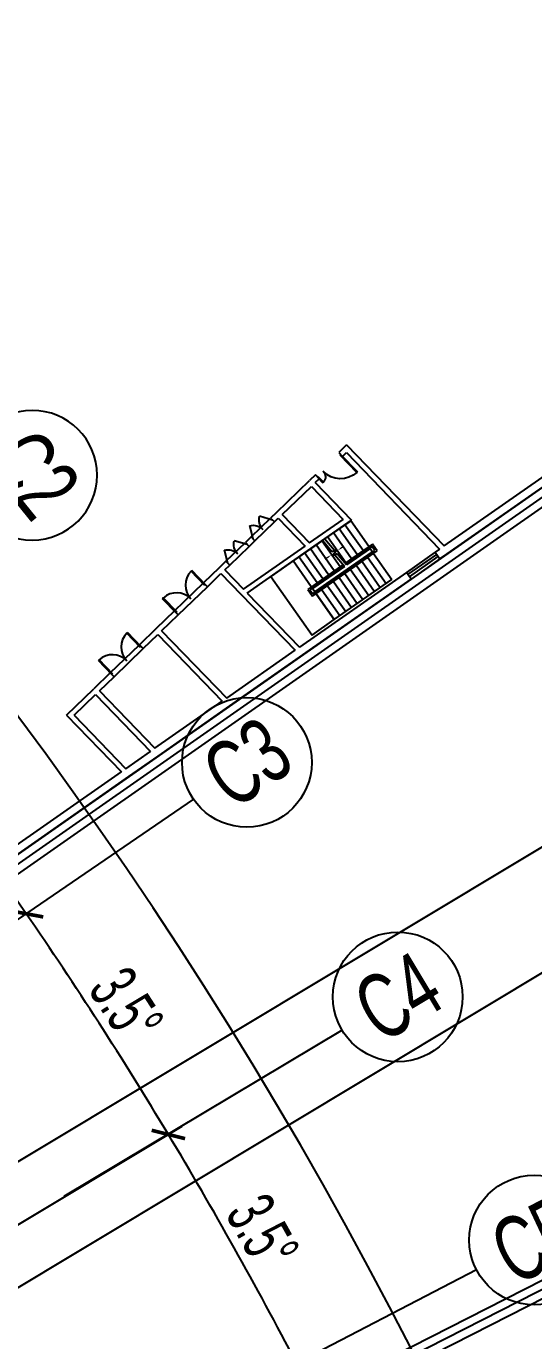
# Model space of a CAD drawing. Extents: x 1962160 to 37842216, y -162679 to 2997677.
# Drawn here: x 37744776 to 37763550, y 2831185 to 2879859 of the extents above; entities that cross this region are included whole.
import ezdxf
from ezdxf.enums import TextEntityAlignment as Align

# ---------------------------------------------------------------- set-up
doc = ezdxf.new("R2010")
doc.units = 0
doc.header["$LTSCALE"] = 1000
doc.linetypes.add('CENTER', pattern=[2, 1.25, -0.25, 0.25, -0.25])
doc.linetypes.add('CENTER2', pattern=[28.575000000000003, 19.05, -3.175, 3.175, -3.175])
doc.layers.get('0').update_dxf_attribs({"color": 8})
doc.layers.get('Defpoints').update_dxf_attribs({"color": 8})
for name, color, linetype in [('#标注', 8, 'Continuous'), ('#轴线', 8, 'CENTER2'), ('1-WIN-1', 8, 'Continuous'), ('A-FLOR', 8, 'Continuous'), ('A-GRID', 8, 'CENTER'), ('DIM', 8, 'Continuous'), ('G-ACCS', 8, 'Continuous'), ('周边建筑', 8, 'Continuous')]:
    doc.layers.add(name, color=color, linetype=linetype)
doc.styles.add('#文字', font='jrs.shx', dxfattribs={"width": 0.7, "bigfont": 'hztxt.shx'})
doc.styles.add('JHZX', font='jrs.shx', dxfattribs={"width": 0.6, "bigfont": 'jhz.shx'})
doc.dimstyles.new('JZBZ-600', dxfattribs={"dimscale": 600, "dimtxt": 3, "dimasz": 1.5, "dimexe": 1, "dimexo": 1, "dimgap": 0.5, "dimtad": 1, "dimdec": 0, "dimdsep": 46, "dimtxsty": 'JHZX', "dimblk1": 'ARCHTICK', "dimblk2": 'ARCHTICK', "dimsah": 1, "dimcen": 0, "dimclrd": 1, "dimclre": 1, "dimclrt": 2, "dimadec": 1, "dimazin": 2, "dimtfac": 1, "dimtdec": 0, "dimtix": 1, "dimtmove": 0, "dimatfit": 3, "dimfxl": 1, "dimtolj": 1, "dimlwd": -1, "dimlwe": -1, "dimarcsym": 1})

# ---------------------------------------------------------------- blocks, each defined once
blk = doc.blocks.new('$DorLib2D$00000225')
for p, q in [((0.4750000000000032, -0.001447885298549778), (0.4750000000000032, 0.7521225008925327)), ((0.4750000000000032, 0.7521225008925327), (0.5000000000000036, 0.7521225008925363)), ((0.5000000000000036, -0.001447885298549778), (0.5000000000000036, 0.7521225008925363)), ((-0.4999999999999982, -3.552713678800501e-15), (-0.5, 0.252035990386009)), ((-0.4750000000000014, 0.252035990386009), (-0.5, 0.252035990386009)), ((-0.4749999999999996, -3.552713678800501e-15), (-0.4750000000000014, 0.252035990386009)), ((-0.4749999999999996, -3.552713678800501e-15), (-0.4999999999999947, -3.552713678800501e-15)), ((0.4750000000000032, -0.001447885298549778), (0.4999999999999929, -0.001447885298549778))]:
    blk.add_line(p, q)
for centre, radius, start, end in [((0.5046168020419071, -0.001920809357812914), 0.7546247204382253, 92.24926861260724, 179.7237749158362), ((-0.5007908120542499, 0.002572563917482285), 0.2507930763238999, 359.7898704778746, 84.09743784757413)]:
    blk.add_arc(centre, radius, start, end)
blk = doc.blocks.new('$DorLib2D$00000002')
at = {"layer": '1-WIN-1'}
for p, q in [((-0.5000000000002274, 1.70530256582424e-13), (-0.5, 0.4875000000000114)), ((-0.4750000000001364, 0.4875000000002387), (-0.5, 0.4875000000000114)), ((-0.4750000000001364, 1.70530256582424e-13), (-0.4750000000001364, 0.4875000000002387)), ((0.4749999999999091, 5.684341886080801e-14), (0.4749999999999091, 0.4875000000001251)), ((0.4749999999999091, 0.4875000000001251), (0.4999999999997726, 0.4875000000001251)), ((0.5, -5.684341886080801e-14), (0.4999999999997726, 0.4875000000001251)), ((-0.5000000000002274, 1.70530256582424e-13), (-0.4750000000001364, 1.70530256582424e-13)), ((0.5, -5.684341886080801e-14), (0.4749999999999091, 5.684341886080801e-14))]:
    blk.add_line(p, q, dxfattribs=at)
for centre, start, end in [((-0.4875000000001819, 5.684341886080801e-14), 0, 88.53071642340379), ((0.4874999999999545, 5.684341886080801e-14), 91.46928357659621, 180)]:
    blk.add_arc(centre, 0.4875, start, end, dxfattribs=at)
blk = doc.blocks.new('$DorLib2D$00000231')
for p, q in [((-0.4999999999999947, 7.105427357601002e-15), (-0.2500000000000284, 0.4330127018921708)), ((0.5000000000000053, 7.105427357601002e-15), (0.250000000000032, 0.4330127018921708))]:
    blk.add_line(p, q)
for centre, radius, start, end in [((-0.4999999999996803, 3.055333763768431e-13), 0.499999999999681, 0, 59.99999999996344), ((0.5000000000000426, -2.486899575160351e-14), 0.4999999999999835, 120.0000000000366, 180)]:
    blk.add_arc(centre, radius, start, end)
blk = doc.blocks.new('$WINLIB2D$00000001')
for points in [[(-0.4999999999999964, 0.5000000000000142), (-0.4999999999999964, -0.4999999999999858)], [(-0.4999999999999964, 0.5000000000000142), (0.5000000000000036, 0.5000000000000142)], [(0.5000000000000036, -0.4999999999999858), (0.5000000000000036, 0.5000000000000142)], [(0.5000000000000036, 0.1666666666666714), (-0.4999999999999964, 0.1666666666666714)], [(0.5000000000000036, -0.1666666666666572), (-0.4999999999999964, -0.1666666666666572)], [(-0.4999999999999964, -0.4999999999999858), (0.5000000000000036, -0.4999999999999858)]]:
    blk.add_lwpolyline(points)
blk = doc.blocks.new('1234')
at = {"layer": '周边建筑'}
for p, q in [((54634.23509007879, 171059.3470821008), (62073.17306096293, 193954.0440091565)), ((54898.05384869315, 170900.4773390293), (62358.4900158532, 193861.3389108405)), ((49496.26103701256, 171873.1222269014), (49433.68725126795, 171478.0468918607)), ((49496.26103701256, 171873.1222269014), (54634.23509007879, 171059.3470821008)), ((49433.68725126795, 171478.0468918607), (49631.224919172, 171446.7599988803)), ((49631.224919172, 171446.7599988803), (49662.51181211509, 171644.2976657078)), ((49662.51181211509, 171644.2976657078), (54571.66130406968, 170866.7647709697)), ((54571.66130406968, 170866.7647709697), (54509.85790514387, 170676.553467527)), ((54795.17485998198, 170583.8483692259), (54898.05384869315, 170900.4773390293)), ((54509.85790514387, 170676.553467527), (54795.17485998198, 170583.8483692259)), ((48933.09696289711, 168317.4442007244), (49199.03555362672, 169996.5143807456)), ((49245.96589324437, 170292.8208831549), (49199.03555362672, 169996.5143807456)), ((49443.50356112234, 170261.5339901671), (49245.96589324437, 170292.8208831549)), ((49412.21666821279, 170063.9963218197), (49443.50356112234, 170261.5339901671)), ((49412.21666821279, 170063.9963218197), (51321.07101632468, 169761.6634942293)), ((49146.27807751857, 168384.9261417761), (49380.9297752399, 169866.4586536884)), ((49380.9297752399, 169866.4586536884), (51058.4972302597, 169600.7580712214)), ((50589.19383480959, 168156.3907371238), (51058.4972302597, 169600.7580712214)), ((50753.01259341091, 168013.3594381139), (51321.07101632468, 169761.6634942293)), ((51309.44554281048, 169725.8839661404), (50945.18293694407, 168604.7989268973)), ((52341.83725066856, 169117.0593922436), (51229.10112519003, 169478.6092716232)), ((52422.18166828714, 169364.3340867758), (51309.44554281048, 169725.8839661404)), ((51864.12229394168, 166643.6228315681), (52766.45190720819, 169420.707862474)), ((52471.62438680045, 169516.5031296536), (52092.04987093061, 168348.2928761169)), ((52510.14675831608, 169440.8987191767), (52150.86355974153, 168335.1387197003)), ((52766.45190720819, 169420.707862474), (52471.62438680045, 169516.5031296536)), ((52690.84749671258, 169382.1854908988), (52510.14675831608, 169440.8987191767)), ((54108.13581251912, 169440.1799965352), (52616.2304913979, 164848.5675507411)), ((54393.45276735723, 169347.4748982415), (54108.13581251912, 169440.1799965352)), ((52181.14841543324, 168622.5100031719), (51068.412289951, 168984.0598825589)), ((52261.49283305183, 168869.784697704), (51148.75670757145, 169231.334577091)), ((51825.59992234595, 166719.22724206), (52690.84749671258, 169382.1854908988)), ((51837.48049103282, 166820.5132336318), (52640.92466722988, 169293.2601789981)), ((52498.26618961431, 169339.6127276048), (52170.46812266298, 168330.7540008798)), ((52417.92177199386, 169092.3380330727), (52398.9006416183, 169098.5183728263)), ((52498.26618961431, 169339.6127276048), (52479.24505923875, 169345.7930673584)), ((52498.26618961431, 169339.6127276048), (52640.92466722988, 169293.2601789981)), ((52560.58024960943, 169045.985484466), (52579.60138006695, 169039.8051447198)), ((52636.66477108747, 169021.2641252801), (53749.40089641325, 168659.7142458931)), ((52640.92466722988, 169293.2601789981), (52659.94579762407, 169287.0798390955)), ((52717.00918864831, 169268.5388196111), (53829.74531403184, 168906.9889404476)), ((52880.04924999177, 164689.697807692), (54393.45276735723, 169347.4748982415)), ((53026.30113783665, 166434.2419950739), (53829.74531403184, 168906.9889404476)), ((50914.14385118149, 168509.2704424486), (50506.00136661343, 167253.1370208114)), ((52020.45958019234, 168127.9606141001), (50907.72345471196, 168489.5104934722)), ((51450.12200294249, 168389.3946005628), (50914.14385113679, 168509.2704422995)), ((51498.09743583016, 168481.1351343989), (50945.18293691985, 168604.7989268228)), ((52100.8039978724, 168375.2353088334), (50988.06787233241, 168736.7851880267)), ((51536.66967795976, 168554.894510977), (51450.12200294249, 168389.3946005628)), ((51571.27873146161, 168288.1578318104), (51536.66967795976, 168554.894510977)), ((51653.96513449028, 168446.2740649655), (51571.27873146161, 168288.1578318104)), ((52170.46812265366, 168330.7540008426), (51653.96513449028, 168446.2740649655)), ((52257.23293675482, 168597.7886440009), (52238.2118063774, 168603.9689837545)), ((52337.57735437341, 168845.063338533), (52318.55622399785, 168851.243678309)), ((52399.89141436853, 168551.4360953718), (52418.91254476644, 168545.2557554692)), ((52475.97593578883, 168526.7147360295), (53588.71206117235, 168165.1648568213)), ((52480.2358319927, 168798.7107899114), (52499.25696238689, 168792.5304500014)), ((52556.32035340741, 168773.9894305617), (53669.0564787928, 168412.4395513535)), ((48729.73215817846, 167033.4493568987), (48886.16662321985, 168021.1376974955)), ((48933.09696289711, 168317.4442007244), (48886.16662331484, 168021.1376976892)), ((48886.16662331484, 168021.1376976892), (49083.70429134369, 167989.8508046865)), ((48927.26982629858, 167002.162463896), (49083.7042913381, 167989.8508044928)), ((49083.70429134369, 167989.8508046865), (49114.99118448049, 168187.3884736598)), ((49114.99118448049, 168187.3884736598), (50526.62004874833, 167963.8084260449)), ((49146.27807751857, 168384.9261417761), (50589.19383480959, 168156.3907371238)), ((49666.23049135692, 165315.8016497046), (50526.62004874833, 167963.8084260449)), ((49866.23049137928, 165284.124761641), (50753.01259341091, 168013.3594381139)), ((51859.77074501477, 167633.4112251997), (50747.03461947292, 167994.9611044154)), ((51940.1151626315, 167880.6859197393), (50827.37903709151, 168242.235798955)), ((52061.01078513637, 168252.7643915489), (51569.29477353394, 166739.4180987254)), ((52139.42903684825, 168235.2255162448), (51605.98970159702, 168354.5335311219)), ((52119.82447394915, 168239.6102351025), (51644.89918395318, 166777.9404703304)), ((52139.42903686874, 168235.2255163193), (51694.82201341726, 166866.8657822534)), ((52096.54410151578, 168103.2392549217), (52077.52297113836, 168109.4195946753)), ((52176.88851913624, 168350.5139494464), (52157.86738881655, 168356.6942894086)), ((52239.20257913135, 168056.8867063075), (52258.22370958701, 168050.7063665837)), ((52315.28710061125, 168032.1653471515), (53428.02322593518, 167670.6154677495)), ((52319.54699674807, 168304.1614008397), (52338.56812714599, 168297.9810609519)), ((52395.63151816837, 168279.4400414675), (53508.36764355376, 167917.8901622817)), ((51699.08190977387, 167138.8618361428), (50586.34578423388, 167500.411715351)), ((51779.42632733472, 167386.1365305036), (50666.69020185433, 167747.6864098832)), ((51935.85526627488, 167608.6898658648), (51916.83413595892, 167614.8702057973)), ((52016.19968389533, 167855.964560397), (51997.17855357938, 167862.1449003294)), ((52078.51374389417, 167562.3373172134), (52097.53487434797, 167556.1569775194)), ((52154.59826537035, 167537.6159580722), (53267.33439069614, 167176.0660786629)), ((52158.85816151276, 167809.6120117679), (52177.87929196842, 167803.4316720515)), ((52234.9426829908, 167784.8906526268), (53347.67880831473, 167423.3407732174)), ((48729.73215822689, 167033.4493567869), (48682.80181861855, 166737.1428540051)), ((48927.26982625388, 167002.1624637768), (48729.73215822689, 167033.4493567869)), ((48880.33948664926, 166705.8559610173), (48927.26982625388, 167002.1624637768)), ((50506.00136661343, 167253.1370208114), (50196.98437576927, 166302.0805033669)), ((51618.73749209382, 166891.5871414244), (50506.00136661343, 167253.1370208114)), ((51618.73749211244, 166891.587141484), (50506.00136661343, 167253.1370208114)), ((51775.16643103771, 167114.1404767931), (51756.14530071802, 167120.3208167329)), ((51855.5108486563, 167361.4151713327), (51836.48971827887, 167367.5955110788)), ((51917.82490864955, 167067.787928164), (51936.84603904933, 167061.6075882539)), ((51993.90943006985, 167043.0665688217), (53106.6455554571, 166681.516689606)), ((51998.16932627559, 167315.0626226813), (52017.19045673124, 167308.8822829798)), ((52074.2538477499, 167290.3412635401), (53186.98997307383, 166928.7913841456)), ((48526.3673535157, 165749.4545134306), (48682.80181855895, 166737.1428540275)), ((48682.80181861855, 166737.1428540051), (48880.33948664926, 166705.8559610173)), ((48723.90502163582, 165718.1676204279), (48880.33948667534, 166705.8559610173)), ((51569.29477353394, 166739.4180987254), (51864.12229394168, 166643.6228315681)), ((51644.89918395318, 166777.9404703304), (51825.59992234595, 166719.22724206)), ((51694.82201341726, 166866.8657822534), (51675.80088303983, 166873.0461220071)), ((51856.5016214326, 166814.3328937292), (51675.8008830566, 166873.0461220592)), ((51837.48049103282, 166820.5132336318), (51856.50162143074, 166814.3328937218)), ((51913.56501245126, 166795.7918742821), (53026.30113783665, 166434.2419950739)), ((53026.30113783665, 166434.2419950739), (51913.56501245312, 166795.7918743119)), ((50196.98437576927, 166302.0805033669), (52717.28414699063, 165483.1854776368)), ((52717.28414699063, 165483.1854776368), (53026.30113783665, 166434.2419950739)), ((48526.36735357903, 165749.4545134082), (48471.61529118754, 165403.7635969669)), ((48723.90502160601, 165718.1676204205), (48526.36735357903, 165749.4545134082)), ((48684.79640578479, 165471.2455380857), (48723.90502160601, 165718.1676204205)), ((48471.61529118754, 165403.7635969669), (48346.46771918237, 164613.6129247248)), ((48544.00538728759, 164582.3260317221), (48653.50951280631, 165273.7078699693)), ((48653.50951280631, 165273.7078699693), (49719.30015186034, 165104.9032160416)), ((48684.79640578479, 165471.2455380857), (49666.23049135692, 165315.8016497046)), ((49719.30015186034, 165104.9032160416), (52553.6567053739, 164655.9852396399)), ((49866.23049137928, 165284.124761641), (52616.2304913979, 164848.5675507411)), ((48111.81602159329, 163132.0804136097), (48346.46771915443, 164613.6129245013)), ((48309.3536897134, 163100.7935205996), (48544.00538727455, 164582.3260314912)), ((48346.46771918237, 164613.6129247248), (48544.00538728759, 164582.3260317221)), ((51599.40646862797, 161719.1049956381), (52553.6567053739, 164655.9852396399)), ((51863.22522723116, 161560.2352526113), (52880.04924999177, 164689.697807692)), ((48111.81602157466, 163132.0804135278), (47963.2032798063, 162193.776490055)), ((48309.35368967988, 163100.7935205027), (48111.81602157466, 163132.0804135278)), ((48176.38439442217, 162261.2584311068), (48309.35368967988, 163100.7935205027)), ((47963.2032798063, 162193.776490055), (47830.23398454674, 161354.2414004803)), ((48176.38439442217, 162261.2584311068), (51599.40646862797, 161719.1049956381)), ((48027.77165262774, 161322.9545074776), (48145.09750145487, 162063.7207629681)), ((48145.09750145487, 162063.7207629681), (51536.83268261515, 161526.5226845965)), ((47595.58228695951, 159872.7088896483), (47830.23398452066, 161354.2414005399)), ((47793.11995507963, 159841.4219966307), (48027.77165264077, 161322.9545075223)), ((47830.23398454674, 161354.2414004803), (48027.77165262774, 161322.9545074776)), ((50598.22589236125, 158637.7880183011), (51536.83268261515, 161526.5226845965)), ((50862.04465097189, 158478.9182753265), (51863.22522723116, 161560.2352526113)), ((47595.58228698559, 159872.7088895887), (47462.61299167573, 159033.1738001406)), ((47793.11995506845, 159841.421996586), (47595.58228698559, 159872.7088895887)), ((47675.79410632513, 159100.6557411477), (47793.11995506845, 159841.421996586)), ((47243.60473954119, 157650.4101171494), (47462.61299167573, 159033.1738001406)), ((47472.42930082418, 157816.6608921885), (47644.50721335225, 158903.1180730686)), ((47644.50721335225, 158903.1180730686), (50535.65210622735, 158445.205707334)), ((47675.79410632513, 159100.6557411477), (50598.22589236125, 158637.7880183011)), ((50191.49628117308, 157386.0029903129), (50535.65210622735, 158445.205707334)), ((50455.31503991224, 157227.1332472861), (50862.04465097189, 158478.9182753265)), ((47472.42930082418, 157816.6608921885), (50191.49628117308, 157386.0029903129)), ((47243.60473954119, 157650.4101171494), (50128.9224952776, 157193.4206792414)), ((47448.81731022336, 147974.0846800357), (50455.31503990851, 157227.1332472637)), ((47163.50035533123, 148066.7897783592), (50128.9224952776, 157193.4206792414))]:
    blk.add_line(p, q, dxfattribs=at)
for points, format in [([(899.9999998621643, 147897.2616378292, -0.06424754974339256), (38411.22599733435, 142825.0248288214, 0.3992271408683902), (47734.13426394202, 147881.3795785159), (62643.80696957186, 193768.6338093206, 0.4257611201714258), (57410.8051248882, 203558.9581788629, 0.1695890934855462), (-81790.47026674077, 195045.0434476584, 0.4257611201712679), (-85791.3257065732, 184689.9521724582), (-65400.53789663129, 140961.7665993124, 0.3992271408685563), (-55530.9065411333, 137079.2778602466, -0.09498676638333799), (-899.9999992009252, 147897.2616378367)], "xyb"), ([(3507.282386738807, 147308.2532562092, 0.01190288189879027), (-3507.282390698791, 147308.2532562315), (-3529.532858530059, 148157.964341335, 0.09051536275890958), (-55643.5452967938, 137357.3291338012, -0.3992271408685528), (-65128.64556051977, 141088.5520778373), (-85519.43337046169, 184816.737650983, -0.425761120171263), (-81674.45541529916, 194768.3838115633, -0.08617948601408663), (-11230.48231103458, 210901.2002502978), (-9979.055130984634, 202999.9999966249), (9979.055131915957, 202999.9999895692), (11230.48231178708, 210901.2002502382, -0.05548064099764077), (57329.37135875039, 203270.2220680118, -0.4257611201714432), (62358.49001468346, 193861.3389076069), (47448.81730905734, 147974.0846768022, -0.3992271408683997), (38489.13923465274, 143114.7307615206, 0.0597972305577292), (3529.532854573801, 148157.9643414542), (3507.2932679113, 147308.6687912941)], "xyb"), ([(-53552.56643567048, 204917.9412060007, 0.03537684678875146), (-81906.48511818238, 195321.703083761, 0.4257611201712687), (-86063.21804268472, 184563.1666939333), (-65672.43023274094, 140834.9811207876, 0.3992271408685562), (-55418.26778547093, 136801.2265866995, -0.08992013827698078), (-3863.717572046444, 147549.4211662337, -0.08992013827698078)], "xyb"), ([(3863.717568093911, 147549.4211663455, -0.05920472133920898), (38333.31276001595, 142535.3188961297, 0.3992271408683867), (48019.45121883228, 147788.6744801998), (62929.12392446026, 193675.9287109822, 0.4257611201714161), (57492.23889102228, 203847.6942897588, 0.004818874958291998), (53552.5664362926, 204917.9412058592)], "xyb"), ([(51944.02807502262, 169656.3856941462, 0, 0, 0), (51582.47819573246, 168543.6495687291, 0, 80.00000000000001, 0), (51675.18329298683, 168828.9665239826, 0, 0, 0)], "xyseb"), ([(53275.50719944015, 169223.7619069889, 0, 0, 0), (52277.38231901266, 166151.8493556306, 0, 0, 0), (50945.90319459513, 166584.4731428102, 0, 0, 0), (51502.13377811573, 168296.3748741895, 0, 80.00000000000001, 0), (51409.42868085764, 168011.0579189733, 0, 0, 0)], "xyseb")]:
    blk.add_lwpolyline(points, format=format, dxfattribs=at)
for name, p, xscale, yscale, zscale, rotation in [('$DorLib2D$00000225', (49438.59540623985, 170869.7904408947), -1200, 1200, 200, 260.9999999999629), ('$WINLIB2D$00000001', (54451.65533627383, 170012.0141829699), -1300.000000000001, 299.9999999999999, -1300.000000000001, 71.99999999999547), ('$DorLib2D$00000231', (48906.71822475828, 167511.6500807032), -999.9999999999995, 999.9999999999999, 200, 80.99999999998349), ('$DorLib2D$00000231', (48703.35342009552, 166227.6552372277), -999.9999999999995, 999.9999999999999, 200, 80.99999999998349), ('$DorLib2D$00000002', (48327.91070443392, 163857.2032225505), 1500, 1500, 200, 80.99999999997397), ('$DorLib2D$00000002', (47811.67696980014, 160597.831698589), 1500.000000000002, 1500.000000000002, 200, 80.99999999998401)]:
    blk.add_blockref(name, p, dxfattribs=dict(at, xscale=xscale, yscale=yscale, zscale=zscale, rotation=rotation))
blk = doc.blocks.new('总体道路0521')
at = {"layer": 'G-ACCS'}
for p, q in [((35648146.61824335, 2918764.123875077), (35648099.49496652, 2918735.809353795)), ((35648148.67839566, 2918760.695205878), (35648101.55511883, 2918732.380684596))]:
    blk.add_line(p, q, dxfattribs=at)
blk.add_arc((35647972.51118848, 2918657.176535503), 223.8000000007542, 2.615028490091015, 87.02539691564355, dxfattribs=at)
blk = doc.blocks.new('A$C06ac024f')
at = {"xscale": 1000, "yscale": 1000, "zscale": 1000}
blk.add_blockref('总体道路0521', (-35647972511.19448, -2918657176.530752), dxfattribs=at)
at = {"layer": '周边建筑'}
for p, rotation in [((-0.004684269428253174, 0.005673641338944435), 322.9999995626877), ((-0.004923798143863678, 0.005588816478848457), 271.9999999140477)]:
    blk.add_blockref('1234', p, dxfattribs=dict(at, rotation=rotation))
blk = doc.blocks.new('_ARCHTICK')
at = {"const_width": 0.15}
blk.add_lwpolyline([(-0.5, -0.5), (0.5, 0.5)], dxfattribs=at)
blk = doc.blocks.new('*D204')
at = {"layer": '#标注', "color": 1, "transparency": 16777216}
for p, q in [((36906773.46082099, 2994470.72689409), (36917488.10196739, 3000908.619802633)), ((36911166.35415187, 2986626.484302228), (36922254.04969401, 2992398.22646237))]:
    blk.add_line(p, q, dxfattribs=at)
blk.add_arc((36780603.45404894, 2918661.469190562), 159093.4582866942, 27.49940312376556, 30.99955601376238, dxfattribs=at)
at = {"layer": 'Defpoints', "color": 0, "transparency": 16777216}
for p in [(36920196.82215957, 2994979.357324004), (36906259.15804596, 2994161.708034478), (36910634.14476585, 2986349.440678541), (36780603.45404894, 2918661.469190562)]:
    blk.add_point(p, dxfattribs=at)
at = {"layer": '#标注', "color": 1, "transparency": 16777216, "xscale": 900, "yscale": 900, "zscale": 900}
for p, rotation in [((36916973.79919236, 3000599.600943021), 120.9995560137624), ((36921721.84030799, 2992121.182838684), 297.4994031237655)]:
    blk.add_blockref('_ARCHTICK', p, dxfattribs=dict(at, rotation=rotation))
at = {"layer": '#标注', "color": 2, "transparency": 16777216, "insert": (36920459.56778278, 2996982.987439226), "char_height": 1800, "attachment_point": 5, "rotation": 299.24947956876326, "style": 'JHZX'}
blk.add_mtext('\\A1;3.5°', dxfattribs=at)
blk = doc.blocks.new('*D205')
at = {"layer": '#标注', "color": 1, "transparency": 16777216}
for p, q in [((36901909.8595733, 3002032.148336047), (36912211.47274758, 3009112.174184008)), ((36906773.460821, 2994470.726894088), (36917488.10196748, 3000908.619802676))]:
    blk.add_line(p, q, dxfattribs=at)
blk.add_arc((36780603.45404898, 2918661.469190508), 159093.4582867896, 30.99955601378286, 34.49971015265694, dxfattribs=at)
at = {"layer": 'Defpoints', "color": 0, "transparency": 16777216}
for p in [(36915277.13015267, 3003359.340677159), (36901415.38214093, 3001692.307095347), (36906259.15804598, 2994161.708034474), (36780603.45404898, 2918661.469190508)]:
    blk.add_point(p, dxfattribs=at)
at = {"layer": '#标注', "color": 1, "transparency": 16777216, "xscale": 900, "yscale": 900, "zscale": 900}
for p, rotation in [((36911716.99531522, 3008772.332943304), 124.4997101526569), ((36916973.79919245, 3000599.600943066), 300.9995560137829)]:
    blk.add_blockref('_ARCHTICK', p, dxfattribs=dict(at, rotation=rotation))
at = {"layer": '#标注', "color": 2, "transparency": 16777216, "insert": (36915417.06130096, 3005375.274719069), "char_height": 1800, "attachment_point": 5, "rotation": 302.7496330832206, "style": 'JHZX'}
blk.add_mtext('\\A1;3.5°', dxfattribs=at)
blk = doc.blocks.new('*D206')
at = {"layer": '#标注', "color": 1, "transparency": 16777216}
for p, q in [((36894992.43163614, 3011295.566417081), (36904706.60124995, 3019162.262592377)), ((36901909.8595733, 3002032.148336053), (36912211.47274757, 3009112.174184006))]:
    blk.add_line(p, q, dxfattribs=at)
blk.add_arc((36780603.45404898, 2918661.469190495), 159093.4582867752, 34.49971015266333, 39.00112823436518, dxfattribs=at)
at = {"layer": 'Defpoints', "color": 0, "transparency": 16777216}
for p in [(36909312.46707123, 3012174.668453947), (36894526.15149467, 3010917.965000665), (36901415.38214093, 3001692.307095351), (36780603.45404898, 2918661.469190495)]:
    blk.add_point(p, dxfattribs=at)
at = {"layer": '#标注', "color": 1, "transparency": 16777216, "xscale": 900, "yscale": 900, "zscale": 900}
for p, rotation in [((36904240.32110848, 3018784.661175964), 129.0011282343652), ((36911716.99531521, 3008772.332943305), 304.4997101526633)]:
    blk.add_blockref('_ARCHTICK', p, dxfattribs=dict(at, rotation=rotation))
at = {"layer": '#标注', "color": 2, "transparency": 16777216, "insert": (36909038.4969584, 3014569.928266795), "char_height": 1800, "attachment_point": 5, "rotation": 306.75041919351423, "style": 'JHZX'}
blk.add_mtext('\\A1;4.5°', dxfattribs=at)
blk = doc.blocks.new('*D64')
at = {"layer": '#标注', "color": 1, "transparency": 16777216}
for p, q in [((36891695.55188898, 3015232.356518981), (36904144.47523779, 3026054.040486193)), ((36900436.30621282, 2833177.681112401), (36913864.71399576, 2823598.411785046))]:
    blk.add_line(p, q, dxfattribs=at)
blk.add_arc((36780603.45404895, 2918661.4691905), 163093.4582867715, 324.4975139136729, 40.99999999998872, dxfattribs=at)
at = {"layer": 'Defpoints', "color": 0, "transparency": 16777216}
for p in [(36891242.72614085, 3014838.721101587), (36780603.45404895, 2918661.4691905), (36941218.33693203, 2890335.941262602), (36899947.85202042, 2833526.124080375)]:
    blk.add_point(p, dxfattribs=at)
at = {"layer": '#标注', "color": 1, "transparency": 16777216, "xscale": 900, "yscale": 900, "zscale": 900}
for p, rotation in [((36903691.64948966, 3025660.405068799), 130.9999999999887), ((36913376.25980336, 2823946.854753019), 234.4975139136729)]:
    blk.add_blockref('_ARCHTICK', p, dxfattribs=dict(at, rotation=rotation))
at = {"layer": '#标注', "color": 2, "transparency": 16777216, "insert": (36944707.88074233, 2926540.40157154), "char_height": 1800, "attachment_point": 5, "rotation": 272.7487569568309, "style": 'JHZX'}
blk.add_mtext('\\A1;76.5°', dxfattribs=at)
blk = doc.blocks.new('*U246')
blk.add_line((20, 4.898587196589413e-16), (0, 0))
blk.add_circle((24, 0), 4)
at = {"style": 'JHZX', "width": 0.75}
blk.add_attdef('AXES', text='', height=4, dxfattribs=at).set_placement((23.99999999999997, 0), align=Align.MIDDLE_CENTER)
blk = doc.blocks.new('*U247')
blk.add_line((-8.960830237663566e-17, -20), (0, 0))
blk.add_circle((0, -24), 4)
at = {"style": 'JHZX', "width": 0.75}
blk.add_attdef('AXES', text='', height=4, dxfattribs=at).set_placement((0, -24), align=Align.MIDDLE_CENTER)
blk = doc.blocks.new('DOTE-11')
at = {"layer": '#轴线'}
for radius, end in [(146599.9999999995, 183.9998103525153), (138799.9999999995, 210.1884172151102)]:
    blk.add_arc((36780598.51695531, 2918657.177440438), radius, 324.4999999903098, end, dxfattribs=at)
blk = doc.blocks.new('ZW-5001')
at = {"layer": '#标注'}
ref = blk.add_blockref('*U247', (36900745.19616188, 3015950.184608741), dxfattribs=dict(at, xscale=-600.0000000000003, yscale=600.0000000000003, rotation=128.9993143371684))
ref.add_attrib('AXES', 'C2', dxfattribs={"layer": '0', "height": 2399.999999999996, "rotation": 308.9993140893142, "style": '#文字', "width": 0.7}).set_placement((36911998.37873349, 3025062.609204008), align=Align.MIDDLE_CENTER)
ref = blk.add_blockref('*U246', (36907998.37006745, 3006238.13825796), dxfattribs=dict(at, xscale=600.0000000000002, yscale=600.0000000000002, rotation=34.41504794901741))
ref.add_attrib('AXES', 'C3', dxfattribs={"layer": '0', "height": 2400, "rotation": 34.41504809593602, "style": '#文字', "width": 0.7}).set_placement((36919877.86734467, 3014376.783373083), align=Align.MIDDLE_CENTER)
ref = blk.add_blockref('*U246', (36913107.36452101, 2998297.320922075), dxfattribs=dict(at, xscale=600.0000000000001, yscale=600.0000000000001, rotation=30.91509549529756))
ref.add_attrib('AXES', 'C4', dxfattribs={"layer": '0', "height": 2399.999999999999, "rotation": 30.91509576268404, "style": '#文字', "width": 0.7}).set_placement((36925461.55039987, 3005695.570116292), align=Align.MIDDLE_CENTER)
ref = blk.add_blockref('*U246', (36917722.0612051, 2990059.421990788), dxfattribs=dict(at, xscale=600.0000000000001, yscale=600.0000000000001, rotation=27.4151430415777))
ref.add_attrib('AXES', 'C5', dxfattribs={"layer": '0', "height": 2399.999999999999, "rotation": 27.41514323292066, "style": '#文字', "width": 0.7}).set_placement((36930504.85084336, 2996689.677561547), align=Align.MIDDLE_CENTER)
for base, center, p1, p2, picture, middle in [((36941218.33693203, 2890335.941262602), (36780603.45404896, 2918661.469190501), (36899947.85202043, 2833526.124080375), (36891242.72614085, 3014838.721101587), '*D64', (36944707.88074233, 2926540.401571544)), ((36909312.46707123, 3012174.668453947), (36780603.45404898, 2918661.469190499), (36901415.38214093, 3001692.307095349), (36894526.15149467, 3010917.965000669), '*D206', (36909038.4969584, 3014569.928266795)), ((36915277.13015267, 3003359.340677159), (36780603.45404898, 2918661.469190507), (36906259.15804597, 2994161.70803447), (36901415.38214093, 3001692.30709535), '*D205', (36915417.06130096, 3005375.274719069)), ((36920196.82215957, 2994979.357324004), (36780603.45404895, 2918661.469190563), (36910634.14476585, 2986349.44067854), (36906259.15804596, 2994161.708034475), '*D204', (36920459.56778278, 2996982.987439228))]:
    dim = blk.add_angular_dim_3p(base=base, center=center, p1=p1, p2=p2, dimstyle='JZBZ-600', dxfattribs=at)
    dim.commit()
    dim.dimension.update_dxf_attribs({"geometry": picture, "text_midpoint": middle})
blk = doc.blocks.new('FDGFH')
at = {"layer": 'A-FLOR'}
blk.add_blockref('ZW-5001', (-36780598.51155947, -2918657.163268261), dxfattribs=at)
at = {"layer": 'A-GRID'}
blk.add_blockref('DOTE-11', (-36780598.51155947, -2918657.163268261), dxfattribs=at)

msp = doc.modelspace()

# ---------------------------------------------------------------- linework, layer by layer
at = {"layer": '#标注', "ltscale": 10}
msp.add_arc((37613670.29957374, 2756893.476689796), 133919.6669144286, 333.9778101328699, 71.90950720445645, dxfattribs=at)

# ---------------------------------------------------------------- block references
at = {"layer": 'DIM', "ltscale": 10}
msp.add_blockref('A$C06ac024f', (37613657.10216346, 2756879.841327364), dxfattribs=at)
at = {"layer": 'DIM'}
msp.add_blockref('FDGFH', (37613657.09676763, 2756879.827155179), dxfattribs=at)

doc.saveas('drawing.dxf')
